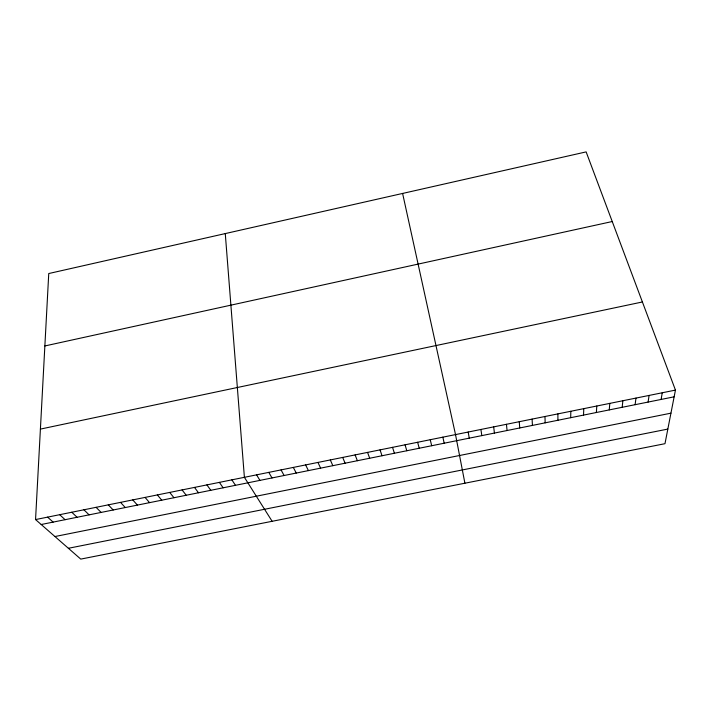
<?xml version="1.0" encoding="UTF-8"?>
<svg xmlns="http://www.w3.org/2000/svg" width="711" height="711" viewBox="0 0 711 711"><rect width="100%" height="100%" fill="white"/><g stroke="black" fill="none" stroke-linecap="round" stroke-linejoin="round"><path stroke-width="1.07" d="M570.702 417.686L570.817 411.269M583.527 415.1L583.784 408.647M35.55 519.572L48.748 273.539L586.131 151.896L675.45 390.099L664.981 443.691L80.761 559.104L35.55 519.572L675.45 390.099M596.378 412.513L596.787 406.017M609.256 409.909L609.816 403.377M622.169 407.305L622.88 400.737M635.119 404.692L635.972 398.089M648.094 402.079L649.099 395.432M661.097 399.449L662.261 392.765M44.864 345.955L612.242 221.53M40.403 429.097L642.406 301.971M41.194 524.514L674.135 396.818M54.951 536.538L670.944 413.171M68.389 548.288L667.833 429.08M47.601 517.137L53.121 522.105M59.68 514.693L65.083 519.697M71.793 512.24L77.064 517.279M83.925 509.787L89.079 514.853M96.092 507.325L101.113 512.427M108.285 504.854L113.191 509.991M120.514 502.384L125.287 507.547M132.77 499.904L137.41 505.103M145.053 497.416L149.568 502.65M157.362 494.927L161.752 500.188M169.707 492.43L173.964 497.727M182.078 489.923L186.211 495.256M194.485 487.417L198.485 492.776M206.919 484.902L210.785 490.297M219.379 482.378L223.112 487.808M231.875 479.854L235.474 485.32M272.135 521.296L244.397 477.321L225.271 233.581M256.582 474.85L259.924 480.387M268.794 472.38L272.002 477.952M281.041 469.9L284.116 475.508M293.305 467.42L296.256 473.055M305.606 464.932L308.423 470.602M317.941 462.434L320.617 468.14M330.295 459.937L332.846 465.678M342.684 457.431L345.102 463.199M355.1 454.916L357.384 460.728M367.551 452.4L369.693 458.24M380.03 449.876L382.029 455.751M392.534 447.343L394.401 453.254M405.066 444.81L406.799 450.756M417.633 442.269L419.232 448.25M430.235 439.718L431.693 445.735M402.604 193.436L455.52 434.599L464.905 483.222M442.864 437.158L444.179 443.211M468.202 432.03L469.242 438.154M480.92 429.462L481.818 435.621M493.674 426.876L494.421 433.079M506.454 424.289L507.059 430.528M519.261 421.703L519.732 427.969M532.104 419.099L532.423 425.409M544.982 416.495L545.159 422.841M557.886 413.891L557.913 420.272"/></g></svg>
